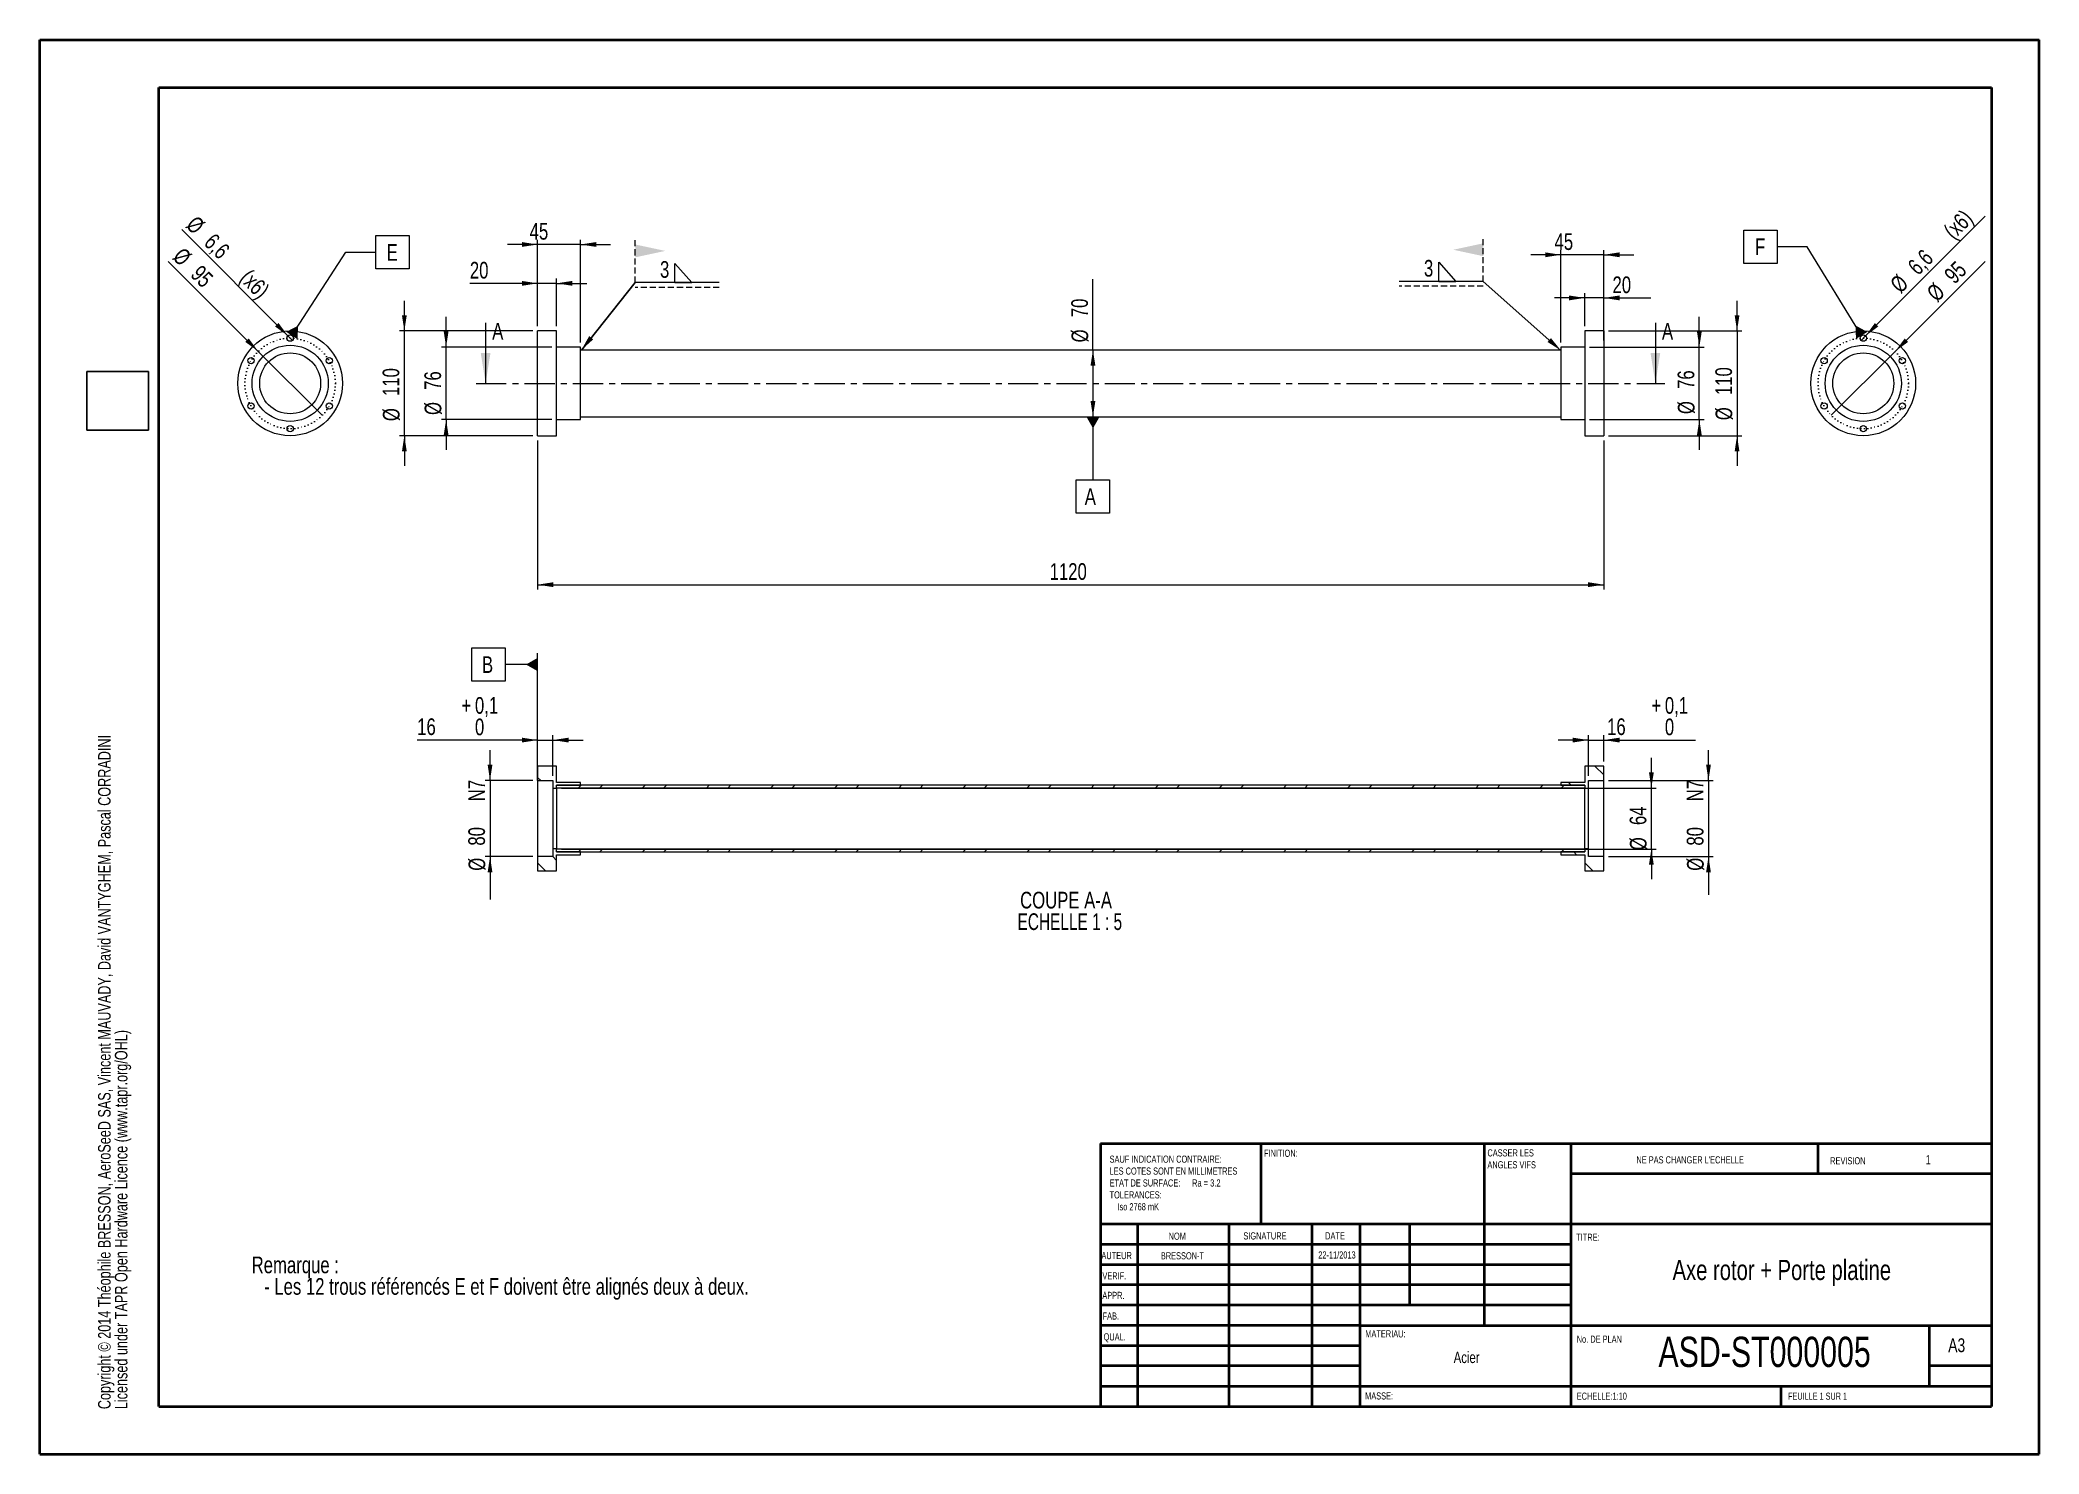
# Model space of a CAD drawing. Header units: millimetres. Extents: x 0 to 420, y 0 to 297.
import ezdxf

# ---------------------------------------------------------------- set-up
doc = ezdxf.new("R2010")
doc.units = ezdxf.units.MM
for name, pattern in [('CENTER', [10.16, 6.35, -1.27, 1.27, -1.27]), ('DOT2', [0.635, 0, -0.635]), ('HIDDEN', [1.905, 1.27, -0.635])]:
    doc.linetypes.add(name, pattern=pattern)
doc.styles.add('SLDTEXTSTYLE0', font='TXT', dxfattribs={"width": 0.75})
doc.styles.add('SLDTEXTSTYLE1', font='TXT', dxfattribs={"width": 0.7})
doc.styles.add('SLDTEXTSTYLE2', font='TXT', dxfattribs={"width": 0.6875})
doc.styles.add('SLDTEXTSTYLE4', font='TXT', dxfattribs={"width": 0.692308})
doc.dimstyles.new('SLDDIMSTYLE1', dxfattribs={"dimtxt": 3.5, "dimasz": 3.302, "dimexe": 0, "dimexo": 0.0625, "dimgap": 0.875, "dimtad": 1, "dimlfac": 5, "dimrnd": 1e-09, "dimzin": 12, "dimdsep": 46, "dimtxsty": 'SLDTEXTSTYLE0', "dimsah": 1, "dimcen": 0.09, "dimadec": 0, "dimazin": 3, "dimtfac": 1, "dimtofl": 0, "dimtmove": 0, "dimatfit": 3, "dimfxl": 1, "dimfrac": 2, "dimtolj": 1, "dimtzin": 12, "dimarcsym": 0})
doc.dimstyles.new('SLDDIMSTYLE2', dxfattribs={"dimtxt": 3.5, "dimasz": 3.302, "dimexe": 0, "dimexo": 0.0625, "dimgap": 0.875, "dimtad": 1, "dimlfac": 5, "dimrnd": 1e-09, "dimzin": 12, "dimdsep": 46, "dimtxsty": 'SLDTEXTSTYLE0', "dimsah": 1, "dimcen": 0.09, "dimadec": 0, "dimazin": 3, "dimtfac": 1, "dimtmove": 0, "dimatfit": 0, "dimfxl": 1, "dimfrac": 2, "dimtolj": 1, "dimtzin": 12, "dimarcsym": 0})
doc.dimstyles.new('SLDDIMSTYLE3', dxfattribs={"dimtxt": 0, "dimasz": 3.302, "dimexe": 0, "dimexo": 0.0625, "dimgap": 0, "dimtad": 0, "dimtih": 1, "dimtoh": 1, "dimdec": 0, "dimrnd": 1e-09, "dimzin": 0, "dimdsep": 46, "dimtxsty": 'Standard', "dimsah": 1, "dimcen": 0.09, "dimadec": 0, "dimazin": 0, "dimtfac": 3.302, "dimtdec": 0, "dimtofl": 0, "dimtmove": 0, "dimatfit": 3, "dimfxl": 1, "dimfrac": 2, "dimtolj": 1, "dimtzin": 0, "dimarcsym": 0})
doc.dimstyles.new('SLDDIMSTYLE4', dxfattribs={"dimtxt": 3.5, "dimasz": 3.302, "dimexe": 0, "dimexo": 0.0625, "dimgap": 0.875, "dimtad": 1, "dimlfac": 5, "dimrnd": 1e-09, "dimzin": 12, "dimdsep": 46, "dimtxsty": 'SLDTEXTSTYLE0', "dimsah": 1, "dimcen": 0.09, "dimadec": 0, "dimazin": 3, "dimtol": 1, "dimtp": 0.1, "dimtfac": 1, "dimtdec": 1, "dimtmove": 0, "dimatfit": 0, "dimfxl": 1, "dimfrac": 2, "dimtolj": 1, "dimarcsym": 0})
doc.dimstyles.new('SLDDIMSTYLE5', dxfattribs={"dimtxt": 3.5, "dimasz": 3.302, "dimexe": 0, "dimexo": 0.0625, "dimgap": 0.875, "dimtad": 0, "dimtih": 1, "dimtoh": 1, "dimlfac": 5, "dimrnd": 1e-09, "dimzin": 12, "dimdsep": 46, "dimtxsty": 'SLDTEXTSTYLE0', "dimsah": 1, "dimcen": 0.09, "dimadec": 0, "dimazin": 3, "dimtol": 1, "dimtp": 0.1, "dimtfac": 1, "dimtdec": 1, "dimtmove": 0, "dimatfit": 0, "dimfxl": 1, "dimfrac": 2, "dimtolj": 1, "dimarcsym": 0})
doc.dimstyles.new('SLDDIMSTYLE6', dxfattribs={"dimtxt": 3.5, "dimasz": 3.302, "dimexe": 0, "dimexo": 0.0625, "dimgap": 0.875, "dimtad": 1, "dimlfac": 5, "dimrnd": 1e-09, "dimzin": 12, "dimdsep": 46, "dimtxsty": 'SLDTEXTSTYLE0', "dimsah": 1, "dimcen": 0.09, "dimadec": 0, "dimazin": 3, "dimtfac": 1, "dimtmove": 0, "dimatfit": 0, "dimfxl": 1, "dimfrac": 2, "dimtolj": 1, "dimtzin": 12, "dimarcsym": 0})
doc.dimstyles.new('SLDDIMSTYLE7', dxfattribs={"dimtxt": 3.5, "dimasz": 3.302, "dimexe": 0, "dimexo": 0.0625, "dimgap": 0.875, "dimtad": 1, "dimlfac": 5, "dimrnd": 1e-09, "dimzin": 12, "dimdsep": 46, "dimtxsty": 'SLDTEXTSTYLE0', "dimblk1": 'NONE', "dimsah": 1, "dimcen": 0, "dimadec": 0, "dimazin": 3, "dimtfac": 1, "dimtmove": 0, "dimatfit": 3, "dimldrblk": 'NONE', "dimfxl": 1, "dimfrac": 2, "dimtolj": 1, "dimtzin": 12, "dimarcsym": 0})
doc.dimstyles.new('SLDDIMSTYLE8', dxfattribs={"dimtxt": 3.5, "dimasz": 3.302, "dimexe": 0, "dimexo": 0.0625, "dimgap": 0.875, "dimtad": 1, "dimlfac": 5, "dimrnd": 1e-09, "dimzin": 12, "dimdsep": 46, "dimtxsty": 'SLDTEXTSTYLE0', "dimblk1": 'NONE', "dimsah": 1, "dimcen": 0, "dimadec": 0, "dimazin": 3, "dimtfac": 1, "dimtmove": 0, "dimatfit": 3, "dimldrblk": 'NONE', "dimfxl": 1, "dimfrac": 2, "dimtolj": 1, "dimtzin": 12, "dimarcsym": 0})
picture_1 = doc.add_image_def('image1.bmp', size_in_pixel=(400, 420))

# ---------------------------------------------------------------- blocks, each defined once
blk = doc.blocks.new('SW_NOTE_0')
at = {"color": 0, "linetype": 'Continuous', "lineweight": 0, "char_height": 3.5, "attachment_point": 1, "style": 'SLDTEXTSTYLE0'}
for s, insert in [('Remarque :', (0, 4.51)), ('- Les 12 trous référencés E et F doivent être alignés deux à deux.', (2.62, -0.01))]:
    blk.add_mtext(s, dxfattribs=dict(at, insert=insert))
blk = doc.blocks.new('SW_NOTE_1')
at = {"color": 0, "linetype": 'Continuous', "lineweight": 0, "char_height": 2.6458, "attachment_point": 1, "rotation": 90, "style": 'SLDTEXTSTYLE0'}
for s, insert in [('Copyright © 2014 Théophile BRESSON, AeroSeeD SAS, Vincent MAUVADY, David VANTYGHEM, Pascal CORRADINI', (-3.41, 0)), ('Licensed under TAPR Open Hardware Licence (www.tapr.org/OHL)', (0.12, 0))]:
    blk.add_mtext(s, dxfattribs=dict(at, insert=insert))
blk = doc.blocks.new('SW_NOTE_2')
at = {"color": 0, "linetype": 'Continuous', "lineweight": 0, "char_height": 1.5, "attachment_point": 1, "style": 'SLDTEXTSTYLE0'}
for s, insert in [('CASSER LES', (0, 1.93)), ('ANGLES VIFS', (0, -0.57))]:
    blk.add_mtext(s, dxfattribs=dict(at, insert=insert))
blk = doc.blocks.new('SW_NOTE_3')
at = {"color": 0, "linetype": 'Continuous', "lineweight": 0, "char_height": 1.5, "attachment_point": 1}
for s, insert, style in [('SAUF INDICATION CONTRAIRE:', (0, 1.93), 'SLDTEXTSTYLE0'), ('LES COTES SONT EN MILLIMETRES', (0, -0.57), 'SLDTEXTSTYLE0'), ('ETAT DE SURFACE:', (0, -3.07), 'SLDTEXTSTYLE0'), ('Ra = 3.2', (17.33, -3.07), 'SLDTEXTSTYLE2'), ('TOLERANCES:', (0, -5.57), 'SLDTEXTSTYLE0'), ('Iso 2768 mK', (1.66, -8.07), 'SLDTEXTSTYLE0')]:
    blk.add_mtext(s, dxfattribs=dict(at, insert=insert, style=style))
blk = doc.blocks.new('*D6')
at = {"color": 7, "linetype": 'Continuous', "lineweight": 0}
for p, q in [((104.63, 213.1), (104.63, 181.81)), ((328.63, 213.1), (328.63, 181.81)), ((104.63, 182.81), (328.63, 182.81))]:
    blk.add_line(p, q, dxfattribs=at)
for points in [[(104.63, 182.81), (107.94, 182.3), (107.94, 183.32)], [(328.63, 182.81), (325.33, 183.32), (325.33, 182.3)]]:
    blk.add_solid(points, dxfattribs=at)
at = {"color": 7, "linetype": 'Continuous', "lineweight": 0, "insert": (212.21, 187.32, 0.02), "char_height": 3.5, "attachment_point": 1, "style": 'SLDTEXTSTYLE0'}
blk.add_mtext('1120', dxfattribs=at)
blk = doc.blocks.new('*D7')
at = {"color": 7, "linetype": 'Continuous', "lineweight": 0}
for q in [(221.31, 246.99), (221.31, 218.1)]:
    blk.add_line((221.31, 232.1), q, dxfattribs=at)
for points in [[(221.31, 232.1), (220.8, 228.8), (221.82, 228.8)], [(221.31, 218.1), (221.82, 221.4), (220.8, 221.4)]]:
    blk.add_solid(points, dxfattribs=at)
at = {"color": 7, "linetype": 'Continuous', "lineweight": 0, "char_height": 3.5, "attachment_point": 1, "rotation": 90, "style": 'SLDTEXTSTYLE0'}
for s, insert in [('70', (216.75, 238.98, 0.02)), ('%%c', (216.8, 233.7, 0.02))]:
    blk.add_mtext(s, dxfattribs=dict(at, insert=insert))
blk = doc.blocks.new('*D8')
at = {"color": 7, "linetype": 'Continuous', "lineweight": 0}
for p, q in [((324.63, 237.1), (324.63, 244.04)), ((328.63, 237.1), (328.63, 244.04)), ((324.63, 243.04), (318.28, 243.04)), ((328.63, 243.04), (324.63, 243.04)), ((328.63, 243.04), (338.49, 243.04))]:
    blk.add_line(p, q, dxfattribs=at)
for points in [[(324.63, 243.04), (321.33, 243.55), (321.33, 242.53)], [(328.63, 243.04), (331.94, 242.53), (331.94, 243.55)]]:
    blk.add_solid(points, dxfattribs=at)
at = {"color": 7, "linetype": 'Continuous', "lineweight": 0, "insert": (330.47, 247.55, 0.02), "char_height": 3.5, "attachment_point": 1, "style": 'SLDTEXTSTYLE0'}
blk.add_mtext('20', dxfattribs=at)
blk = doc.blocks.new('*D9')
at = {"color": 7, "linetype": 'Continuous', "lineweight": 0}
for p, q in [((319.63, 252.1), (313.28, 252.1)), ((319.63, 233.7), (319.63, 253.1)), ((328.63, 252.1), (319.63, 252.1)), ((328.63, 234.1), (328.63, 253.1)), ((328.63, 252.1), (334.98, 252.1))]:
    blk.add_line(p, q, dxfattribs=at)
for points in [[(319.63, 252.1), (316.33, 252.61), (316.33, 251.59)], [(328.63, 252.1), (331.94, 251.59), (331.94, 252.61)]]:
    blk.add_solid(points, dxfattribs=at)
at = {"color": 7, "linetype": 'Continuous', "lineweight": 0, "insert": (318.29, 256.61, 0.02), "char_height": 3.5, "attachment_point": 1, "style": 'SLDTEXTSTYLE0'}
blk.add_mtext('45', dxfattribs=at)
blk = doc.blocks.new('*D10')
at = {"color": 7, "linetype": 'Continuous', "lineweight": 0}
for p, q in [((356.63, 236.1), (356.63, 242.45)), ((329.63, 236.1), (357.63, 236.1)), ((356.63, 236.1), (356.63, 214.1)), ((329.63, 214.1), (357.63, 214.1)), ((356.63, 214.1), (356.63, 207.75))]:
    blk.add_line(p, q, dxfattribs=at)
for points in [[(356.63, 236.1), (357.14, 239.4), (356.13, 239.4)], [(356.63, 214.1), (356.13, 210.8), (357.14, 210.8)]]:
    blk.add_solid(points, dxfattribs=at)
at = {"color": 7, "linetype": 'Continuous', "lineweight": 0, "char_height": 3.5, "attachment_point": 1, "rotation": 90, "style": 'SLDTEXTSTYLE0'}
for s, insert in [('110', (352.07, 222.63, 0.02)), ('%%c', (352.12, 217.35, 0.02))]:
    blk.add_mtext(s, dxfattribs=dict(at, insert=insert))
blk = doc.blocks.new('*D11')
at = {"color": 7, "linetype": 'Continuous', "lineweight": 0}
for p, q in [((348.71, 232.7), (348.71, 239.05)), ((325.63, 232.7), (349.71, 232.7)), ((348.71, 217.5), (348.71, 232.7)), ((325.63, 217.5), (349.71, 217.5)), ((348.71, 217.5), (348.71, 211.15))]:
    blk.add_line(p, q, dxfattribs=at)
for points in [[(348.71, 232.7), (349.22, 236), (348.21, 236)], [(348.71, 217.5), (348.21, 214.2), (349.22, 214.2)]]:
    blk.add_solid(points, dxfattribs=at)
at = {"color": 7, "linetype": 'Continuous', "lineweight": 0, "char_height": 3.5, "attachment_point": 1, "rotation": 90, "style": 'SLDTEXTSTYLE0'}
for s, insert in [('76', (344.15, 223.92, 0.02)), ('%%c', (344.2, 218.64, 0.02))]:
    blk.add_mtext(s, dxfattribs=dict(at, insert=insert))
blk = doc.blocks.new('*D12')
at = {"color": 7, "linetype": 'Continuous', "lineweight": 0}
for p, q in [((76.63, 236.1), (76.63, 242.45)), ((103.63, 236.1), (75.63, 236.1)), ((76.63, 214.1), (76.63, 236.1)), ((103.63, 214.1), (75.63, 214.1)), ((76.63, 214.1), (76.63, 207.75))]:
    blk.add_line(p, q, dxfattribs=at)
for points in [[(76.63, 236.1), (77.14, 239.4), (76.13, 239.4)], [(76.63, 214.1), (76.13, 210.8), (77.14, 210.8)]]:
    blk.add_solid(points, dxfattribs=at)
at = {"color": 7, "linetype": 'Continuous', "lineweight": 0, "char_height": 3.5, "attachment_point": 1, "rotation": 90, "style": 'SLDTEXTSTYLE0'}
for s, insert in [('110', (72.07, 222.44, 0.02)), ('%%c', (72.12, 217.16, 0.02))]:
    blk.add_mtext(s, dxfattribs=dict(at, insert=insert))
blk = doc.blocks.new('*D13')
at = {"color": 7, "linetype": 'Continuous', "lineweight": 0}
for p, q in [((85.41, 232.7), (85.41, 239.05)), ((107.63, 232.7), (84.41, 232.7)), ((85.41, 217.5), (85.41, 232.7)), ((107.63, 217.5), (84.41, 217.5)), ((85.41, 217.5), (85.41, 211.15))]:
    blk.add_line(p, q, dxfattribs=at)
for points in [[(85.41, 232.7), (85.91, 236), (84.9, 236)], [(85.41, 217.5), (84.9, 214.2), (85.91, 214.2)]]:
    blk.add_solid(points, dxfattribs=at)
at = {"color": 7, "linetype": 'Continuous', "lineweight": 0, "char_height": 3.5, "attachment_point": 1, "rotation": 90, "style": 'SLDTEXTSTYLE0'}
for s, insert in [('76', (80.84, 223.73, 0.02)), ('%%c', (80.9, 218.45, 0.02))]:
    blk.add_mtext(s, dxfattribs=dict(at, insert=insert))
blk = doc.blocks.new('*D14')
at = {"color": 7, "linetype": 'Continuous', "lineweight": 0}
for p, q in [((104.63, 254.26), (98.28, 254.26)), ((104.63, 237.1), (104.63, 255.26)), ((113.63, 254.26), (104.63, 254.26)), ((113.63, 233.7), (113.63, 255.26)), ((113.63, 254.26), (119.98, 254.26))]:
    blk.add_line(p, q, dxfattribs=at)
for points in [[(104.63, 254.26), (101.33, 254.77), (101.33, 253.76)], [(113.63, 254.26), (116.94, 253.76), (116.94, 254.77)]]:
    blk.add_solid(points, dxfattribs=at)
at = {"color": 7, "linetype": 'Continuous', "lineweight": 0, "insert": (102.96, 258.78, 0.02), "char_height": 3.5, "attachment_point": 1, "style": 'SLDTEXTSTYLE0'}
blk.add_mtext('45', dxfattribs=at)
blk = doc.blocks.new('*D15')
at = {"color": 7, "linetype": 'Continuous', "lineweight": 0}
for p, q in [((104.63, 246.1), (90.4, 246.1)), ((104.63, 237.1), (104.63, 247.1)), ((108.63, 246.1), (104.63, 246.1)), ((108.63, 237.1), (108.63, 247.1)), ((108.63, 246.1), (114.98, 246.1))]:
    blk.add_line(p, q, dxfattribs=at)
for points in [[(104.63, 246.1), (101.33, 246.61), (101.33, 245.59)], [(108.63, 246.1), (111.94, 245.59), (111.94, 246.61)]]:
    blk.add_solid(points, dxfattribs=at)
at = {"color": 7, "linetype": 'Continuous', "lineweight": 0, "insert": (90.4, 250.61, 0.02), "char_height": 3.5, "attachment_point": 1, "style": 'SLDTEXTSTYLE0'}
blk.add_mtext('20', dxfattribs=at)
blk = doc.blocks.new('SW_DATUMTAG_0')
at = {"color": 0, "linetype": 'Continuous', "lineweight": 0}
for p, q in [((1.73, 19.53), (1.73, 6.28)), ((-1.77, -0.72), (-1.77, 6.28)), ((-1.77, 6.28), (5.23, 6.28)), ((5.23, 6.28), (5.23, -0.72)), ((5.23, -0.72), (-1.77, -0.72))]:
    blk.add_line(p, q, dxfattribs=at)
blk.add_solid([(3.13, 19.53), (0.33, 19.53), (1.73, 17.08)], dxfattribs=at)
at = {"color": 0, "linetype": 'Continuous', "lineweight": 0, "insert": (0, 4.51, 0.02), "char_height": 3.5, "attachment_point": 1, "style": 'SLDTEXTSTYLE0'}
blk.add_mtext('A', dxfattribs=at)
blk = doc.blocks.new('SW_SYMBOL_WELD_FILL')
at = {"color": 0, "linetype": 'Continuous', "lineweight": 0}
for p, q in [((100, 0), (100, 900)), ((100, 900), (900, 0)), ((100, 0), (900, 0))]:
    blk.add_line(p, q, dxfattribs=at)
blk = doc.blocks.new('SW_WELDSYMBOL_0')
at = {"color": 0, "linetype": 'HIDDEN', "lineweight": 0}
for p, q in [((0, 0), (0, 9)), ((17.66, -1), (0, -1))]:
    blk.add_line(p, q, dxfattribs=at)
at = {"color": 0, "linetype": 'Continuous', "lineweight": 0}
blk.add_line((17.66, 0), (0, 0), dxfattribs=at)
blk.add_solid([(0, 8), (0, 5.3), (6.3, 6.65)], dxfattribs=at)
at = {"color": 0, "linetype": 'Continuous', "lineweight": 0, "xscale": 0.0044707031, "yscale": 0.0044707031, "zscale": 0.0044707031}
blk.add_blockref('SW_SYMBOL_WELD_FILL', (7.86, 0), dxfattribs=at)
at = {"color": 0, "linetype": 'Continuous', "lineweight": 0, "insert": (5.2, 4.51), "char_height": 3.5, "attachment_point": 1, "style": 'SLDTEXTSTYLE0'}
blk.add_mtext('3', dxfattribs=at)
blk = doc.blocks.new('SW_WELDSYMBOL_1')
at = {"color": 0, "linetype": 'HIDDEN', "lineweight": 0}
for p, q in [((0, 0), (0, 9)), ((0, -1), (-17.66, -1))]:
    blk.add_line(p, q, dxfattribs=at)
at = {"color": 0, "linetype": 'Continuous', "lineweight": 0}
blk.add_line((0, 0), (-17.66, 0), dxfattribs=at)
blk.add_solid([(0, 8), (0, 5.3), (-6.3, 6.65)], dxfattribs=at)
at = {"color": 0, "linetype": 'Continuous', "lineweight": 0, "xscale": 0.0044707031, "yscale": 0.0044707031, "zscale": 0.0044707031}
blk.add_blockref('SW_SYMBOL_WELD_FILL', (-9.8, 0), dxfattribs=at)
at = {"color": 0, "linetype": 'Continuous', "lineweight": 0, "insert": (-12.46, 4.51), "char_height": 3.5, "attachment_point": 1, "style": 'SLDTEXTSTYLE0'}
blk.add_mtext('3', dxfattribs=at)
blk = doc.blocks.new('*D20')
at = {"color": 7, "linetype": 'Continuous', "lineweight": 0}
for p, q in [((104.63, 150.17), (79.33, 150.17)), ((104.63, 145.69), (104.63, 151.17)), ((104.63, 150.17), (107.83, 150.17)), ((107.83, 142.69), (107.83, 151.17)), ((107.83, 150.17), (114.18, 150.17))]:
    blk.add_line(p, q, dxfattribs=at)
for points in [[(104.63, 150.17), (101.33, 150.67), (101.33, 149.66)], [(107.83, 150.17), (111.14, 149.66), (111.14, 150.67)]]:
    blk.add_solid(points, dxfattribs=at)
at = {"color": 7, "linetype": 'Continuous', "lineweight": 0, "char_height": 3.5, "attachment_point": 1, "style": 'SLDTEXTSTYLE0'}
for s, insert in [('+', (88.64, 159.2, 5.25)), ('0,1', (91.47, 159.2, 5.25)), ('16', (79.33, 154.73, 5.25)), ('0', (91.47, 154.68, 5.25))]:
    blk.add_mtext(s, dxfattribs=dict(at, insert=insert))
blk = doc.blocks.new('*D21')
at = {"color": 7, "linetype": 'Continuous', "lineweight": 0}
for p, q in [((325.43, 150.17), (319.08, 150.17)), ((325.43, 142.69), (325.43, 151.17)), ((325.43, 150.17), (328.63, 150.17)), ((328.63, 145.69), (328.63, 151.17)), ((328.63, 150.17), (347.94, 150.17))]:
    blk.add_line(p, q, dxfattribs=at)
for points in [[(325.43, 150.17), (322.13, 150.67), (322.13, 149.66)], [(328.63, 150.17), (331.94, 149.66), (331.94, 150.67)]]:
    blk.add_solid(points, dxfattribs=at)
at = {"color": 7, "linetype": 'Continuous', "lineweight": 0, "char_height": 3.5, "attachment_point": 1, "style": 'SLDTEXTSTYLE0'}
for s, insert in [('+', (338.64, 159.2, 5.25)), ('0,1', (341.47, 159.2, 5.25)), ('16', (329.33, 154.73, 5.25)), ('0', (341.47, 154.68, 5.25))]:
    blk.add_mtext(s, dxfattribs=dict(at, insert=insert))
blk = doc.blocks.new('*D22')
at = {"color": 7, "linetype": 'Continuous', "lineweight": 0}
for p, q in [((350.63, 141.69), (350.63, 148.04)), ((329.63, 141.69), (351.63, 141.69)), ((350.63, 141.69), (350.63, 125.69)), ((329.63, 125.69), (351.63, 125.69)), ((350.63, 125.69), (350.63, 119.34)), ((350.63, 125.69), (350.63, 117.66))]:
    blk.add_line(p, q, dxfattribs=at)
for points in [[(350.63, 141.69), (351.14, 144.99), (350.13, 144.99)], [(350.63, 125.69), (350.13, 122.39), (351.14, 122.39)], [(350.63, 125.69), (350.13, 122.39), (351.14, 122.39)]]:
    blk.add_solid(points, dxfattribs=at)
at = {"color": 7, "linetype": 'Continuous', "lineweight": 0, "char_height": 3.5, "attachment_point": 1, "rotation": 90, "style": 'SLDTEXTSTYLE0'}
for s, insert in [('N7', (346.07, 137.32, 5.25)), ('80', (346.07, 128, 5.25)), ('%%c', (346.12, 122.72, 5.25))]:
    blk.add_mtext(s, dxfattribs=dict(at, insert=insert))
blk = doc.blocks.new('*D23')
at = {"color": 7, "linetype": 'Continuous', "lineweight": 0}
for p, q in [((94.63, 141.69), (94.63, 148.04)), ((103.63, 141.69), (93.63, 141.69)), ((94.63, 141.69), (94.63, 125.69)), ((103.63, 125.69), (93.63, 125.69)), ((94.63, 125.69), (94.63, 119.34)), ((94.63, 125.69), (94.63, 116.69))]:
    blk.add_line(p, q, dxfattribs=at)
for points in [[(94.63, 141.69), (95.14, 144.99), (94.13, 144.99)], [(94.63, 125.69), (94.13, 122.39), (95.14, 122.39)], [(94.63, 125.69), (94.13, 122.39), (95.14, 122.39)]]:
    blk.add_solid(points, dxfattribs=at)
at = {"color": 7, "linetype": 'Continuous', "lineweight": 0, "char_height": 3.5, "attachment_point": 1, "rotation": 90, "style": 'SLDTEXTSTYLE0'}
for s, insert in [('N7', (90.07, 137.32, 5.25)), ('80', (90.07, 128, 5.25)), ('%%c', (90.12, 122.72, 5.25))]:
    blk.add_mtext(s, dxfattribs=dict(at, insert=insert))
blk = doc.blocks.new('*D24')
at = {"color": 7, "linetype": 'Continuous', "lineweight": 0}
for p, q in [((338.63, 140.09), (338.63, 146.44)), ((109.63, 140.09), (339.63, 140.09)), ((338.63, 127.29), (338.63, 140.09)), ((109.63, 127.29), (339.63, 127.29)), ((338.63, 127.29), (338.63, 120.94))]:
    blk.add_line(p, q, dxfattribs=at)
for points in [[(338.63, 140.09), (339.14, 143.39), (338.13, 143.39)], [(338.63, 127.29), (338.13, 123.99), (339.14, 123.99)]]:
    blk.add_solid(points, dxfattribs=at)
at = {"color": 7, "linetype": 'Continuous', "lineweight": 0, "char_height": 3.5, "attachment_point": 1, "rotation": 90, "style": 'SLDTEXTSTYLE0'}
for s, insert in [('64', (334.07, 132.32, 5.25)), ('%%c', (334.12, 127.04, 5.25))]:
    blk.add_mtext(s, dxfattribs=dict(at, insert=insert))
blk = doc.blocks.new('SW_NOTE_4')
at = {"color": 0, "linetype": 'Continuous', "lineweight": 0, "char_height": 3.5, "attachment_point": 2}
for s, insert, style in [('COUPE A-A', (12.63, 4.51), 'SLDTEXTSTYLE0'), ('ECHELLE 1 : 5', (13.42, -0.01), 'SLDTEXTSTYLE4')]:
    blk.add_mtext(s, dxfattribs=dict(at, insert=insert, style=style))
blk = doc.blocks.new('SW_DATUMTAG_1')
at = {"color": 0, "linetype": 'Continuous', "lineweight": 0}
for p, q in [((-2.16, -0.72), (-2.16, 6.28)), ((-2.16, 6.28), (4.84, 6.28)), ((4.84, 6.28), (4.84, -0.72)), ((11.69, -21.57), (11.69, 5.18)), ((11.69, 2.78), (4.84, 2.78)), ((4.84, -0.72), (-2.16, -0.72))]:
    blk.add_line(p, q, dxfattribs=at)
blk.add_solid([(11.69, 1.38), (11.69, 4.18), (9.24, 2.78)], dxfattribs=at)
at = {"color": 0, "linetype": 'Continuous', "lineweight": 0, "insert": (0, 4.51, 5.23), "char_height": 3.5, "attachment_point": 1, "style": 'SLDTEXTSTYLE0'}
blk.add_mtext('B', dxfattribs=at)
blk = doc.blocks.new('*D27')
at = {"color": 7, "linetype": 'Continuous', "lineweight": 0}
for q in [(27.03, 250.7), (59.36, 218.38)]:
    blk.add_line((45.92, 231.82), q, dxfattribs=at)
blk.add_solid([(45.92, 231.82), (43.95, 234.51), (43.23, 233.79)], dxfattribs=at)
at = {"color": 7, "linetype": 'Continuous', "lineweight": 0, "char_height": 3.5, "attachment_point": 1, "rotation": 315, "style": 'SLDTEXTSTYLE0'}
for s, insert in [('%%c', (30.22, 253.89, 0.02)), ('95', (33.99, 250.19, 0.02))]:
    blk.add_mtext(s, dxfattribs=dict(at, insert=insert))
blk = doc.blocks.new('_NONE')
blk = doc.blocks.new('*D28')
at = {"color": 7, "linetype": 'Continuous', "lineweight": 0}
for q in [(29.85, 257.39), (53.11, 234.13)]:
    blk.add_line((52.18, 235.06), q, dxfattribs=at)
blk.add_solid([(52.18, 235.06), (50.2, 237.76), (49.48, 237.04)], dxfattribs=at)
at = {"color": 7, "linetype": 'Continuous', "lineweight": 0, "char_height": 3.5, "attachment_point": 1, "rotation": 315, "style": 'SLDTEXTSTYLE0'}
for s, insert in [('%%c', (33.02, 260.56, 108.02)), ('6,6', (36.79, 256.87, 108.02)), ('(x6)', (44.3, 249.36, 108.02))]:
    blk.add_mtext(s, dxfattribs=dict(at, insert=insert))
blk = doc.blocks.new('SW_DATUMTAG_2')
at = {"color": 0, "linetype": 'Continuous', "lineweight": 0}
for p, q in [((-2.25, -0.72), (-2.25, 6.28)), ((-2.25, 6.28), (4.75, 6.28)), ((4.75, 6.28), (4.75, -0.72)), ((-19.91, -14.68), (-8.6, 2.78)), ((-8.6, 2.78), (-2.25, 2.78)), ((4.75, -0.72), (-2.25, -0.72))]:
    blk.add_line(p, q, dxfattribs=at)
blk.add_solid([(-18.74, -15.45), (-21.09, -13.92), (-18.58, -12.63)], dxfattribs=at)
at = {"color": 0, "linetype": 'Continuous', "lineweight": 0, "insert": (0, 4.51, 112), "char_height": 3.5, "attachment_point": 1, "style": 'SLDTEXTSTYLE0'}
blk.add_mtext('E', dxfattribs=at)
blk = doc.blocks.new('*D30')
at = {"color": 7, "linetype": 'Continuous', "lineweight": 0}
for q in [(408.76, 250.7), (376.44, 218.38)]:
    blk.add_line((389.87, 231.82), q, dxfattribs=at)
blk.add_solid([(389.87, 231.82), (392.57, 233.79), (391.85, 234.51)], dxfattribs=at)
at = {"color": 7, "linetype": 'Continuous', "lineweight": 0, "char_height": 3.5, "attachment_point": 1, "rotation": 45, "style": 'SLDTEXTSTYLE0'}
for s, insert in [('95', (399.87, 248.26, 0.02)), ('%%c', (396.18, 244.49, 0.02))]:
    blk.add_mtext(s, dxfattribs=dict(at, insert=insert))
blk = doc.blocks.new('*D31')
at = {"color": 7, "linetype": 'Continuous', "lineweight": 0}
for q in [(408.76, 260.2), (382.69, 234.13)]:
    blk.add_line((383.62, 235.06), q, dxfattribs=at)
blk.add_solid([(383.62, 235.06), (386.31, 237.04), (385.6, 237.76)], dxfattribs=at)
at = {"color": 7, "linetype": 'Continuous', "lineweight": 0, "char_height": 3.5, "attachment_point": 1, "rotation": 45, "style": 'SLDTEXTSTYLE0'}
for s, insert in [('(x6)', (399.71, 257.58, -107.98)), ('6,6', (392.2, 250.07, -107.98)), ('%%c', (388.5, 246.3, -107.98))]:
    blk.add_mtext(s, dxfattribs=dict(at, insert=insert))
blk = doc.blocks.new('SW_DATUMTAG_3')
at = {"color": 0, "linetype": 'Continuous', "lineweight": 0}
for p, q in [((-2.37, -0.72), (-2.37, 6.28)), ((-2.37, 6.28), (4.63, 6.28)), ((4.63, 6.28), (4.63, -0.72)), ((10.98, 2.78), (4.63, 2.78)), ((22.39, -15.86), (10.98, 2.78)), ((4.63, -0.72), (-2.37, -0.72))]:
    blk.add_line(p, q, dxfattribs=at)
blk.add_solid([(23.59, -15.13), (21.2, -16.59), (21.11, -13.77)], dxfattribs=at)
at = {"color": 0, "linetype": 'Continuous', "lineweight": 0, "insert": (0, 4.51, 112), "char_height": 3.5, "attachment_point": 1, "style": 'SLDTEXTSTYLE0'}
blk.add_mtext('F', dxfattribs=at)

msp = doc.modelspace()

# ---------------------------------------------------------------- hatches: boundary and pattern name
at = {"linetype": 'Continuous', "lineweight": 0}
h = msp.add_hatch(dxfattribs=at)
h.set_pattern_fill('ANSI32', angle=90, style=0)
h.paths.add_polyline_path([(108.6347, 140.6909), (113.6347, 140.6909), (113.6347, 141.2909), (108.6347, 141.2909), (108.6347, 144.6909), (104.6347, 144.6909), (104.6347, 141.6909), (107.8347, 141.6909), (107.8347, 140.0909), (108.6347, 140.0909)], flags=0)
h = msp.add_hatch(dxfattribs=at)
h.set_pattern_fill('ANSI32', angle=90, style=0)
h.paths.add_polyline_path([(324.6347, 141.2909), (319.6347, 141.2909), (319.6347, 140.6909), (324.6347, 140.6909), (324.6347, 140.0909), (325.4347, 140.0909), (325.4347, 141.6909), (328.6347, 141.6909), (328.6347, 144.6909), (324.6347, 144.6909)], flags=0)
h = msp.add_hatch(dxfattribs=at)
h.set_pattern_fill('ANSI32', style=0)
h.paths.add_polyline_path([(324.6347, 140.0909), (324.6347, 140.6909), (108.6347, 140.6909), (108.6347, 140.0909)], flags=0)
h = msp.add_hatch(dxfattribs=at)
h.set_pattern_fill('ANSI32', angle=90, style=0)
h.paths.add_polyline_path([(108.6347, 126.0909), (113.6347, 126.0909), (113.6347, 126.6909), (108.6347, 126.6909), (108.6347, 127.2909), (107.8347, 127.2909), (107.8347, 125.6909), (104.6347, 125.6909), (104.6347, 122.6909), (108.6347, 122.6909)], flags=0)
h = msp.add_hatch(dxfattribs=at)
h.set_pattern_fill('ANSI32', style=0)
h.paths.add_polyline_path([(324.6347, 126.6909), (324.6347, 127.2909), (108.6347, 127.2909), (108.6347, 126.6909)], flags=0)
h = msp.add_hatch(dxfattribs=at)
h.set_pattern_fill('ANSI32', angle=90, style=0)
h.paths.add_polyline_path([(324.6347, 126.6909), (319.6347, 126.6909), (319.6347, 126.0909), (324.6347, 126.0909), (324.6347, 122.6909), (328.6347, 122.6909), (328.6347, 125.6909), (325.4347, 125.6909), (325.4347, 127.2909), (324.6347, 127.2909)], flags=0)

# ---------------------------------------------------------------- linework, layer by layer
at = {"color": 7, "linetype": 'Continuous', "lineweight": 40}
for p, q in [((0.0788, 0.2148), (0.0788, 297.2148)), ((0.0788, 297.2148), (420.0788, 297.2148)), ((420.0788, 0.2148), (420.0788, 297.2148)), ((25.0788, 10.2148), (25.0788, 287.2148)), ((25.0788, 287.2148), (410.0788, 287.2148)), ((410.0788, 287.2148), (410.0788, 10.2148)), ((222.8788, 65.4648), (410.0788, 65.4648)), ((222.8788, 65.4648), (222.8788, 10.2148)), ((256.6788, 48.4648), (256.6788, 65.4648)), ((303.4788, 65.4648), (303.4788, 27.2148)), ((321.6788, 65.4648), (321.6788, 10.2148)), ((373.6788, 59.0898), (373.6788, 65.4648)), ((410.0788, 59.0898), (321.6788, 59.0898)), ((410.0788, 48.4648), (222.8788, 48.4648)), ((230.6788, 48.4648), (230.6788, 10.2148)), ((249.8698, 48.4648), (249.8698, 10.2148)), ((267.2778, 48.4648), (267.2778, 10.2148)), ((277.4788, 10.2148), (277.4788, 48.4648)), ((287.8788, 31.4648), (287.8788, 48.4648)), ((321.6788, 44.2148), (222.8788, 44.2148)), ((321.6788, 39.9648), (222.8788, 39.9648)), ((321.6788, 35.7148), (222.8788, 35.7148)), ((321.6788, 31.4648), (222.8788, 31.4648)), ((277.4788, 27.2148), (222.8788, 27.2148)), ((277.4788, 27.2148), (410.0788, 27.2148)), ((397.0788, 14.4648), (397.0788, 27.2148)), ((277.4788, 22.9647), (222.8788, 22.9647)), ((277.4788, 18.7148), (222.8788, 18.7148)), ((410.0788, 18.7148), (397.0788, 18.7148)), ((222.8788, 14.4648), (410.0788, 14.4648)), ((365.8788, 10.2148), (365.8788, 14.4648)), ((25.0788, 10.2148), (410.0788, 10.2148)), ((0.0788, 0.2148), (420.0788, 0.2148))]:
    msp.add_line(p, q, dxfattribs=at)
at = {"color": 7, "linetype": 'Continuous', "lineweight": 0}
for p, q in [((93.7073, 237.7976), (93.7073, 225.0976)), ((339.4783, 237.7976), (339.4783, 225.0976))]:
    msp.add_line(p, q, dxfattribs=at)
at = {"color": 7, "linetype": 'Continuous', "lineweight": 15}
for p, q in [((108.6347, 236.0976), (104.6347, 236.0976)), ((104.6347, 214.0976), (104.6347, 236.0976)), ((108.6347, 214.0976), (108.6347, 236.0976)), ((328.6347, 236.0976), (324.6347, 236.0976)), ((324.6347, 236.0976), (324.6347, 214.0976)), ((328.6347, 236.0976), (328.6347, 214.0976)), ((113.6347, 232.6976), (108.6347, 232.6976)), ((113.6347, 217.4976), (113.6347, 232.6976)), ((319.6347, 232.0976), (113.6347, 232.0976)), ((324.6347, 232.6976), (319.6347, 232.6976)), ((319.6347, 232.6976), (319.6347, 217.4976)), ((108.6347, 217.4976), (113.6347, 217.4976)), ((113.6347, 218.0976), (319.6347, 218.0976)), ((319.6347, 217.4976), (324.6347, 217.4976)), ((104.6347, 214.0976), (108.6347, 214.0976)), ((324.6347, 214.0976), (328.6347, 214.0976)), ((108.6347, 144.6909), (104.6347, 144.6909)), ((104.6347, 144.6909), (104.6347, 141.6909)), ((108.6347, 141.2909), (108.6347, 144.6909)), ((328.6347, 144.6909), (324.6347, 144.6909)), ((324.6347, 144.6909), (324.6347, 141.2909)), ((328.6347, 141.6909), (328.6347, 144.6909)), ((104.6347, 141.6909), (107.8347, 141.6909)), ((104.6347, 141.6909), (104.6347, 125.6909)), ((107.8347, 141.6909), (107.8347, 140.0909)), ((107.8347, 140.0909), (108.6347, 140.0909)), ((107.8347, 140.0909), (107.8347, 127.2909)), ((113.6347, 141.2909), (108.6347, 141.2909)), ((108.6347, 140.0909), (108.6347, 140.6909)), ((108.6347, 140.6909), (113.6347, 140.6909)), ((324.6347, 140.6909), (108.6347, 140.6909)), ((108.6347, 140.0909), (108.6347, 127.2909)), ((324.6347, 140.0909), (108.6347, 140.0909)), ((113.6347, 140.6909), (113.6347, 141.2909)), ((319.6347, 141.2909), (319.6347, 140.6909)), ((324.6347, 141.2909), (319.6347, 141.2909)), ((319.6347, 140.6909), (324.6347, 140.6909)), ((324.6347, 140.6909), (324.6347, 140.0909)), ((324.6347, 140.0909), (325.4347, 140.0909)), ((324.6347, 127.2909), (324.6347, 140.0909)), ((325.4347, 141.6909), (328.6347, 141.6909)), ((325.4347, 140.0909), (325.4347, 141.6909)), ((325.4347, 127.2909), (325.4347, 140.0909)), ((328.6347, 125.6909), (328.6347, 141.6909)), ((108.6347, 127.2909), (107.8347, 127.2909)), ((107.8347, 127.2909), (107.8347, 125.6909)), ((108.6347, 126.6909), (108.6347, 127.2909)), ((108.6347, 127.2909), (324.6347, 127.2909)), ((113.6347, 126.6909), (108.6347, 126.6909)), ((108.6347, 126.6909), (324.6347, 126.6909)), ((108.6347, 126.0909), (113.6347, 126.0909)), ((108.6347, 122.6909), (108.6347, 126.0909)), ((113.6347, 126.0909), (113.6347, 126.6909)), ((324.6347, 126.6909), (319.6347, 126.6909)), ((319.6347, 126.6909), (319.6347, 126.0909)), ((319.6347, 126.0909), (324.6347, 126.0909)), ((325.4347, 127.2909), (324.6347, 127.2909)), ((324.6347, 127.2909), (324.6347, 126.6909)), ((324.6347, 126.0909), (324.6347, 122.6909)), ((325.4347, 125.6909), (325.4347, 127.2909)), ((107.8347, 125.6909), (104.6347, 125.6909)), ((104.6347, 125.6909), (104.6347, 122.6909)), ((104.6347, 122.6909), (108.6347, 122.6909)), ((324.6347, 122.6909), (328.6347, 122.6909)), ((328.6347, 125.6909), (325.4347, 125.6909)), ((328.6347, 122.6909), (328.6347, 125.6909))]:
    msp.add_line(p, q, dxfattribs=at)
at = {"color": 7, "linetype": 'CENTER', "lineweight": 0}
msp.add_line((91.7073, 225.0976), (341.4783, 225.0976), dxfattribs=at)
at = {"color": 7, "linetype": 'Continuous', "lineweight": 15}
for centre, radius in [((52.6417, 225.0976), 11), ((52.6417, 234.5976), 0.66), ((383.1541, 225.0976), 11), ((383.1541, 234.5976), 0.66), ((52.6417, 225.0976), 8), ((52.6417, 225.0976), 6.4), ((383.1541, 225.0976), 8), ((383.1541, 225.0976), 6.4), ((44.4145, 229.8476), 0.66), ((60.8689, 229.8476), 0.66), ((374.9269, 229.8476), 0.66), ((391.3814, 229.8476), 0.66), ((44.4145, 220.3476), 0.66), ((60.8689, 220.3476), 0.66), ((374.9269, 220.3476), 0.66), ((391.3814, 220.3476), 0.66), ((52.6417, 215.5976), 0.66), ((383.1541, 215.5976), 0.66)]:
    msp.add_circle(centre, radius, dxfattribs=at)
at = {"color": 7, "linetype": 'DOT2', "lineweight": 0}
for centre in [(52.6417, 225.0976), (383.1541, 225.0976)]:
    msp.add_circle(centre, 9.5, dxfattribs=at)
at = {"color": 7, "linetype": 'Continuous', "lineweight": 0}
for points in [[(93.7073, 225.0976), (94.7233, 231.4476), (92.6913, 231.4476)], [(339.4783, 225.0976), (340.4943, 231.4476), (338.4623, 231.4476)]]:
    msp.add_solid(points, dxfattribs=at)

# ---------------------------------------------------------------- block references
for name, p in [('SW_DATUMTAG_3', (360.4174, 251.0211)), ('SW_DATUMTAG_2', (72.9108, 249.8354)), ('SW_WELDSYMBOL_0', (125.1456, 246.2618)), ('SW_WELDSYMBOL_1', (303.3155, 246.5063)), ('SW_DATUMTAG_0', (219.5856, 198.5659)), ('SW_DATUMTAG_1', (92.9493, 163.258)), ('SW_NOTE_1', (15.6894, 9.6327)), ('SW_NOTE_4', (203.0308, 113.7902)), ('SW_NOTE_2', (304.1881, 62.2843)), ('SW_NOTE_3', (224.8035, 60.9657)), ('SW_NOTE_0', (44.5529, 37.1739))]:
    msp.add_blockref(name, p, dxfattribs=at)

# ---------------------------------------------------------------- texts
at = {"color": 7, "linetype": 'Continuous', "char_height": 3.5, "attachment_point": 1, "style": 'SLDTEXTSTYLE0'}
for insert in [(95.0875, 237.7976), (340.8584, 237.7976)]:
    msp.add_mtext('A', dxfattribs=dict(at, insert=insert))
at = {"color": 7, "linetype": 'Continuous', "lineweight": 0}
for s, insert, char_height, attachment_point, style in [('FINITION:', (257.2501, 64.1341), 1.5, 1, 'SLDTEXTSTYLE0'), ("NE PAS CHANGER L'ECHELLE", (335.4935, 62.7478), 1.5, 1, 'SLDTEXTSTYLE0'), ('REVISION', (376.2064, 62.5497), 1.5, 1, 'SLDTEXTSTYLE0'), ('1', (396.789, 62.9901), 1.905, 2, 'SLDTEXTSTYLE0'), ('NOM', (237.2011, 46.7163), 1.5, 1, 'SLDTEXTSTYLE0'), ('SIGNATURE', (252.9124, 46.7765), 1.5, 1, 'SLDTEXTSTYLE0'), ('DATE', (270.0935, 46.791), 1.5, 1, 'SLDTEXTSTYLE0'), ('TITRE:', (322.835, 46.4931), 1.5, 1, 'SLDTEXTSTYLE0'), ('AUTEUR', (223.091, 42.6445), 1.5, 1, 'SLDTEXTSTYLE0'), ('BRESSON-T', (240.1135, 42.5981), 1.4986, 2, 'SLDTEXTSTYLE0'), ('22-11/2013', (272.5763, 42.7739), 1.4986, 2, 'SLDTEXTSTYLE0'), ('VERIF.', (223.2893, 38.3692), 1.5, 1, 'SLDTEXTSTYLE0'), ('Axe rotor + Porte platine', (366.0427, 40.9906), 4.233333, 2, 'SLDTEXTSTYLE0'), ('APPR.', (223.2806, 34.2791), 1.5, 1, 'SLDTEXTSTYLE0'), ('FAB.', (223.334, 29.9485), 1.5, 1, 'SLDTEXTSTYLE0'), ('QUAL.', (223.5479, 25.5644), 1.5, 1, 'SLDTEXTSTYLE0'), ('MATERIAU:', (278.5247, 26.2008), 1.5, 1, 'SLDTEXTSTYLE0'), ('Acier', (299.8178, 21.7003), 2.38125, 2, 'SLDTEXTSTYLE0'), ('No. DE PLAN', (322.9528, 25.0834), 1.5, 1, 'SLDTEXTSTYLE0'), ('ASD-ST000005', (362.4221, 24.8465), 6.35, 2, 'SLDTEXTSTYLE0'), ('A3', (400.9998, 24.5152), 2.91042, 1, 'SLDTEXTSTYLE0'), ('MASSE:', (278.4967, 13.1641), 1.4986, 1, 'SLDTEXTSTYLE0'), ('ECHELLE:1:10', (322.9528, 13.1149), 1.5, 1, 'SLDTEXTSTYLE0'), ('FEUILLE 1 SUR 1', (367.3571, 13.1149), 1.5, 1, 'SLDTEXTSTYLE1')]:
    msp.add_mtext(s, dxfattribs=dict(at, insert=insert, char_height=char_height, attachment_point=attachment_point, style=style))

# ---------------------------------------------------------------- dimensions: what is measured, and where the dimension line sits
for p1, p2, picture, middle in [((53.1084, 234.1309), (52.175, 235.0643), '*D28', (38.2524, 248.987)), ((382.6874, 234.1309), (383.6208, 235.0643), '*D31', (400.3313, 251.7748))]:
    dim = msp.add_diameter_dim_2p(p1=p1, p2=p2, text='<> (x6)', dimstyle='SLDDIMSTYLE8', dxfattribs=at)
    dim.commit()
    dim.dimension.update_dxf_attribs({"geometry": picture, "text_midpoint": middle, "dimtype": 163})
for base, p1, p2, dimstyle, picture, middle in [((104.6347, 254.2636), (113.6347, 232.6976), (104.6347, 236.0976), 'SLDDIMSTYLE2', '*D14', (106.9673, 254.2636)), ((319.6347, 252.0976), (328.6347, 233.0976), (319.6347, 232.6976), 'SLDDIMSTYLE2', '*D9', (322.2985, 252.0976)), ((104.6347, 246.0976), (108.6347, 236.0976), (104.6347, 236.0976), 'SLDDIMSTYLE2', '*D15', (94.4055, 246.0976)), ((324.6347, 243.042), (328.6347, 236.0976), (324.6347, 236.0976), 'SLDDIMSTYLE2', '*D8', (334.481, 243.042)), ((328.6347, 182.8093), (104.6347, 214.0976), (328.6347, 214.0976), 'SLDDIMSTYLE1', '*D6', (218.804, 182.8093)), ((107.8347, 150.1652), (104.6347, 144.6909), (107.8347, 141.6909), 'SLDDIMSTYLE4', '*D20', (88.6347, 150.1652)), ((328.6347, 154.6909), (325.4347, 141.6909), (328.6347, 144.6909), 'SLDDIMSTYLE5', '*D21', (338.6347, 154.6909))]:
    dim = msp.add_linear_dim(base=base, p1=p1, p2=p2, dimstyle=dimstyle, dxfattribs=at)
    dim.commit()
    dim.dimension.update_dxf_attribs({"geometry": picture, "text_midpoint": middle, "dimtype": 160})
for p1, p2, picture, middle in [((59.3592, 218.3801), (45.9242, 231.8151), '*D27', (31.6417, 246.0976)), ((376.4366, 218.3801), (389.8716, 231.8151), '*D30', (404.1541, 246.0976))]:
    dim = msp.add_diameter_dim_2p(p1=p1, p2=p2, dimstyle='SLDDIMSTYLE7', dxfattribs=at)
    dim.commit()
    dim.dimension.update_dxf_attribs({"geometry": picture, "text_midpoint": middle, "dimtype": 163})
for base, p1, p2, text, dimstyle, picture, middle in [((221.3112, 218.0976), (324.6347, 232.0976), (324.6347, 218.0976), '%%c<>', 'SLDDIMSTYLE1', '*D7', (221.3112, 240.3447)), ((76.6347, 236.0976), (104.6347, 214.0976), (104.6347, 236.0976), '%%c<>', 'SLDDIMSTYLE2', '*D12', (76.6347, 225.0976)), ((356.6347, 214.0976), (328.6347, 236.0976), (328.6347, 214.0976), '%%c<>', 'SLDDIMSTYLE2', '*D10', (356.6347, 225.2882)), ((85.4068, 232.6976), (108.6347, 217.4976), (108.6347, 232.6976), '%%c<>', 'SLDDIMSTYLE2', '*D13', (85.4068, 225.0976)), ((348.7144, 232.6976), (324.6347, 217.4976), (324.6347, 232.6976), '%%c<>', 'SLDDIMSTYLE2', '*D11', (348.7144, 225.2882)), ((94.6347, 125.6909), (104.6347, 141.6909), (104.6347, 125.6909), '%%c<>N7', 'SLDDIMSTYLE6', '*D23', (94.6347, 133.0297)), ((350.6347, 125.6909), (328.6347, 141.6909), (328.6347, 125.6909), '%%c<>N7', 'SLDDIMSTYLE6', '*D22', (350.6347, 133.0297)), ((338.6347, 140.0909), (108.6347, 127.2909), (108.6347, 140.0909), '%%c<>', 'SLDDIMSTYLE2', '*D24', (338.6347, 133.6909))]:
    dim = msp.add_linear_dim(base=base, p1=p1, p2=p2, angle=90, text=text, dimstyle=dimstyle, dxfattribs=at)
    dim.commit()
    dim.dimension.update_dxf_attribs({"geometry": picture, "text_midpoint": middle, "dimtype": 160})

# ---------------------------------------------------------------- pictures from other files: only their frames are drawn
image = msp.add_image(picture_1, insert=(22.8511, 215.2366), size_in_units=(12.334, 12.9507), rotation=90)
image.dxf.flags = 7

# ---------------------------------------------------------------- leaders
for points in [[(113.8265, 232.0976), (125.1456, 246.2618)], [(319.6347, 232.002), (303.3155, 246.5063)]]:
    msp.add_leader(points, dimstyle='SLDDIMSTYLE3', dxfattribs=at)

doc.saveas('drawing.dxf')
